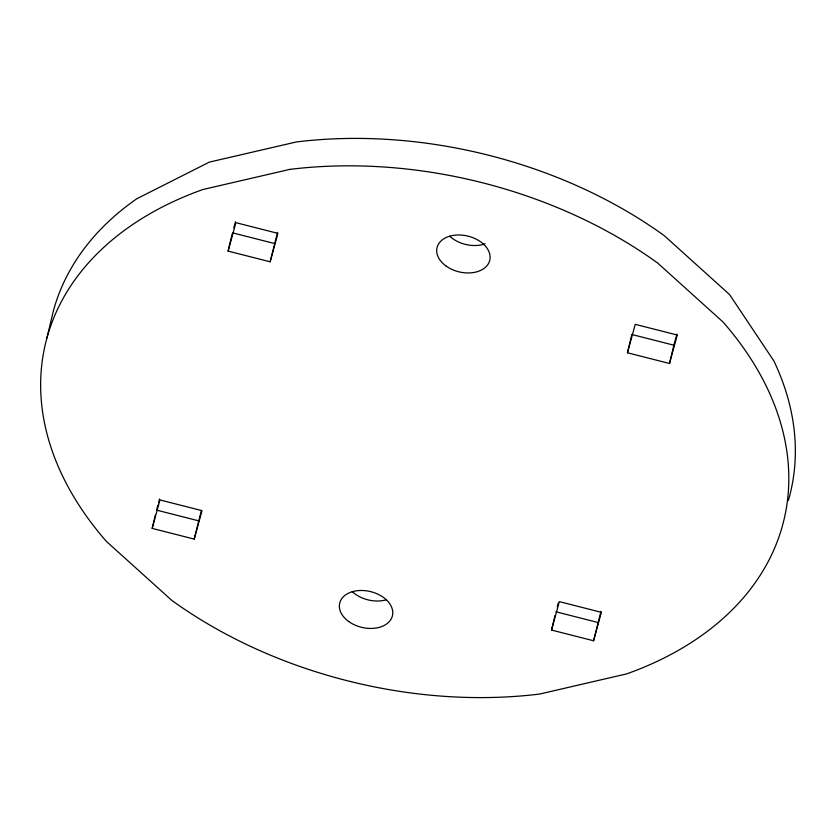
<?xml version="1.0" encoding="UTF-8"?>
<svg xmlns="http://www.w3.org/2000/svg" width="836" height="836" viewBox="0 0 836 836"><rect width="100%" height="100%" fill="white"/><g stroke="black" fill="none" stroke-linecap="round" stroke-linejoin="round"><path stroke-width="1.25" d="M46.9 338.068L53.441 310.637A379.617 257.927 13.4 0 1 136.78 198.759L209.355 162.111L296.362 141.953A379.617 257.927 13.4 0 1 664.192 235.606L729.546 294.544L773.885 360.964A379.617 257.927 13.4 0 1 788.411 500.356M152.183 528.394L159.969 499.949L201.999 510.65L194.213 539.095L152.183 528.394L155.371 514.976M228.103 251.103L235.888 222.669L277.928 233.369L270.143 261.804L228.103 251.103L232.168 234.038M194.213 539.095L201.277 510.911M270.143 261.804L277.542 232.398M551.541 630.062L559.326 601.627L601.366 612.328L593.581 640.763L551.541 630.062L555.02 615.432M627.46 352.782L635.245 324.337L677.285 335.037L669.5 363.482L627.46 352.782L631.817 334.494L673.858 345.195L676.899 334.066M593.581 640.763L600.98 611.346M669.5 363.482L673.858 345.195M156.875 508.863L157.889 505.153M158.568 502.687L159.582 498.977M233.808 227.873L235.501 221.686M557.246 606.832L558.26 603.122M232.46 232.816L274.501 243.516M156.531 510.106L198.571 520.807M555.898 611.774L597.928 622.475M386.566 599.715A27.118 18.423 13.4 0 1 352.28 591.637M485.079 243.84A27.118 18.423 13.4 0 1 449.622 236.139M289.82 169.384L202.814 189.542A379.617 257.927 13.4 0 0 106.454 541.456L171.808 600.394A379.617 257.927 13.4 0 0 539.638 694.047L626.645 673.889A379.617 257.927 13.4 0 0 723.004 321.975L657.66 263.037A379.617 257.927 13.4 0 0 289.82 169.384M348.716 621.514A27.118 18.423 13.4 0 0 392.335 616.153A27.118 18.423 13.4 0 0 357.139 590.728A27.118 18.423 13.4 0 0 348.716 621.514M446.048 266.015A27.118 18.423 13.4 0 0 489.677 260.654A27.118 18.423 13.4 0 0 454.481 235.229A27.118 18.423 13.4 0 0 446.048 266.015"/></g></svg>
